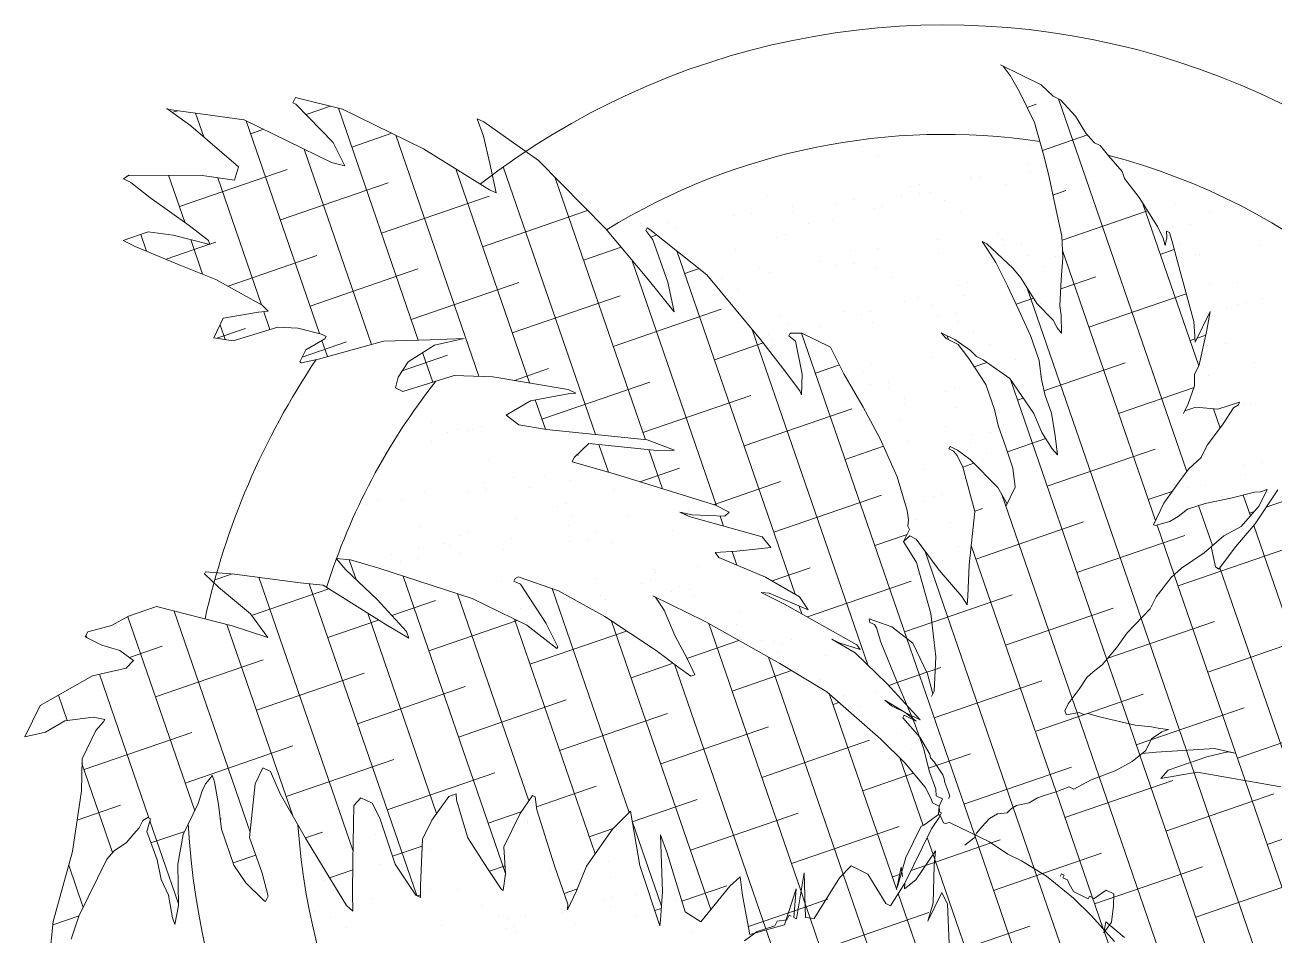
# Model space of a CAD drawing. Header units: inches. Extents: x -422522 to 22891, y -2973 to 414515.
# Drawn here: x 7687.44 to 7713.18, y 10283.35 to 10302.11 of the extents above; entities that cross this region are included whole.
import ezdxf

# ---------------------------------------------------------------- set-up
doc = ezdxf.new("R2010")
doc.units = ezdxf.units.IN
doc.header["$MEASUREMENT"] = 0
doc.layers.add('ARREDAMENTO', color=8, linetype='Continuous', lineweight=18)

msp = doc.modelspace()

# ---------------------------------------------------------------- linework, layer by layer
at = {"layer": 'ARREDAMENTO'}
for p, q in [((7708.384, 10300.873), (7707.541, 10301.284)), ((7707.541, 10301.284), (7707.599, 10301.256)), ((7707.599, 10301.256), (7707.745, 10301.069)), ((7707.615, 10301.236), (7707.63, 10301.241)), ((7707.745, 10301.069), (7707.934, 10300.729)), ((7708.626, 10300.64), (7708.384, 10300.873)), ((7693.014, 10300.613), (7692.962, 10300.506)), ((7693.987, 10300.371), (7693.014, 10300.613)), ((7707.934, 10300.729), (7708.243, 10300.099)), ((7708.779, 10300.565), (7708.626, 10300.64)), ((7711.383, 10292.907), (7708.739, 10300.584)), ((7709.09, 10300.231), (7708.779, 10300.565)), ((7690.366, 10300.383), (7690.857, 10300.028)), ((7690.404, 10300.365), (7690.366, 10300.383)), ((7691.96, 10300.152), (7690.404, 10300.365)), ((7690.477, 10300.303), (7690.584, 10300.34)), ((7691.124, 10299.8), (7690.955, 10300.289)), ((7692.962, 10300.506), (7693.02, 10300.478)), ((7693.02, 10300.478), (7693.795, 10299.687)), ((7693.234, 10300.259), (7693.738, 10300.433)), ((7695.546, 10295.612), (7693.901, 10300.392)), ((7695.653, 10299.558), (7693.987, 10300.371)), ((7708.092, 10300.407), (7708.281, 10300.472)), ((7690.857, 10300.028), (7691.843, 10299.183)), ((7693.76, 10299.274), (7691.96, 10300.152)), ((7693.513, 10295.747), (7692.003, 10300.131)), ((7696.894, 10300.11), (7696.76, 10300.176)), ((7696.76, 10300.176), (7696.892, 10299.814)), ((7698.022, 10299.312), (7696.894, 10300.11)), ((7708.243, 10300.099), (7708.443, 10299.389)), ((7709.299, 10299.881), (7709.09, 10300.231)), ((7692.094, 10299.867), (7692.358, 10299.957)), ((7694.177, 10299.59), (7695.003, 10299.875)), ((7696.797, 10294.867), (7695.086, 10299.834)), ((7696.892, 10299.814), (7697.022, 10299.254)), ((7705.184, 10299.794), (7705.184, 10299.794)), ((7708.406, 10299.521), (7709.335, 10299.841)), ((7709.407, 10299.763), (7709.299, 10299.881)), ((7709.483, 10299.676), (7709.407, 10299.763)), ((7694.583, 10295.523), (7693.197, 10299.548)), ((7693.795, 10299.687), (7694.035, 10299.206)), ((7697.017, 10298.71), (7695.653, 10299.558)), ((7704.695, 10299.606), (7704.695, 10299.606)), ((7708.162, 10299.625), (7708.162, 10299.625)), ((7709.598, 10299.62), (7709.483, 10299.676)), ((7709.776, 10299.401), (7709.598, 10299.62)), ((7694.035, 10299.206), (7693.76, 10299.274)), ((7697.022, 10299.254), (7697.151, 10298.645)), ((7699.401, 10297.912), (7698.022, 10299.312)), ((7705.024, 10299.388), (7705.024, 10299.388)), ((7708.096, 10299.257), (7708.096, 10299.257)), ((7708.443, 10299.389), (7708.548, 10298.974)), ((7710.049, 10299.086), (7709.776, 10299.401)), ((7689.579, 10299.014), (7689.47, 10298.935)), ((7689.544, 10298.988), (7689.617, 10299.014)), ((7691.092, 10299.004), (7689.579, 10299.014)), ((7690.736, 10298.041), (7690.402, 10299.009)), ((7690.623, 10298.366), (7692.844, 10299.131)), ((7691.757, 10298.911), (7691.092, 10299.004)), ((7691.843, 10299.183), (7691.757, 10298.911)), ((7697.837, 10294.731), (7696.317, 10299.145)), ((7699.197, 10293.667), (7697.298, 10299.182)), ((7708.164, 10299.097), (7708.164, 10299.097)), ((7710.099, 10298.945), (7710.049, 10299.086)), ((7689.47, 10298.935), (7689.623, 10298.86)), ((7689.623, 10298.86), (7690.018, 10298.552)), ((7692.314, 10296.341), (7691.413, 10298.959)), ((7692.706, 10298.09), (7694.927, 10298.855)), ((7700.228, 10293.559), (7698.368, 10298.96)), ((7705.694, 10298.772), (7705.694, 10298.772)), ((7705.883, 10298.82), (7705.883, 10298.82)), ((7706.916, 10298.96), (7706.916, 10298.96)), ((7706.943, 10298.916), (7706.943, 10298.916)), ((7707.124, 10298.969), (7707.124, 10298.969)), ((7707.637, 10298.825), (7707.637, 10298.825)), ((7708.548, 10298.974), (7708.69, 10298.293)), ((7710.403, 10298.549), (7710.099, 10298.945)), ((7690.018, 10298.552), (7690.827, 10297.975)), ((7694.788, 10297.813), (7697.009, 10298.578)), ((7697.151, 10298.645), (7697.017, 10298.71)), ((7702.746, 10298.583), (7702.746, 10298.583)), ((7704.507, 10298.513), (7704.507, 10298.513)), ((7705.509, 10298.582), (7705.509, 10298.582)), ((7705.882, 10298.625), (7705.882, 10298.625)), ((7706.093, 10298.664), (7706.093, 10298.664)), ((7706.397, 10298.48), (7706.397, 10298.48)), ((7708.625, 10298.603), (7708.893, 10298.695)), ((7710.777, 10297.953), (7710.403, 10298.549)), ((7696.871, 10297.537), (7699.036, 10298.282)), ((7702.41, 10298.229), (7702.41, 10298.229)), ((7703.259, 10298.376), (7703.259, 10298.376)), ((7703.259, 10298.243), (7703.259, 10298.243)), ((7704.165, 10298.429), (7704.165, 10298.429)), ((7704.94, 10298.322), (7704.94, 10298.322)), ((7705.12, 10298.375), (7705.12, 10298.375)), ((7706.726, 10298.262), (7706.726, 10298.262)), ((7708.69, 10298.293), (7708.808, 10297.756)), ((7708.812, 10297.674), (7710.572, 10298.28)), ((7711.628, 10295.081), (7710.471, 10298.441)), ((7711.143, 10298.4), (7711.143, 10298.4)), ((7711.841, 10298.267), (7711.841, 10298.267)), ((7690.827, 10297.975), (7691.222, 10297.667)), ((7700.122, 10298.006), (7700.122, 10298.006)), ((7700.692, 10298.033), (7700.692, 10298.033)), ((7702.036, 10298.187), (7702.036, 10298.187)), ((7702.037, 10298.188), (7702.037, 10298.188)), ((7703.589, 10298.025), (7703.589, 10298.025)), ((7704.089, 10298.07), (7704.089, 10298.07)), ((7708.674, 10298.075), (7708.674, 10298.075)), ((7710.896, 10297.713), (7710.777, 10297.953)), ((7710.869, 10297.979), (7710.869, 10297.979)), ((7711.457, 10297.991), (7711.457, 10297.991)), ((7689.98, 10297.843), (7689.466, 10297.664)), ((7689.947, 10297.446), (7689.828, 10297.79)), ((7690.492, 10297.775), (7689.98, 10297.843)), ((7691.253, 10297.586), (7690.492, 10297.775)), ((7700.258, 10296.898), (7699.401, 10297.912)), ((7699.602, 10297.792), (7699.602, 10297.792)), ((7700.26, 10297.923), (7700.234, 10297.869)), ((7700.234, 10297.869), (7700.38, 10297.682)), ((7700.317, 10297.895), (7700.26, 10297.923)), ((7701.495, 10296.956), (7700.317, 10297.895)), ((7700.337, 10297.737), (7700.462, 10297.78)), ((7700.849, 10297.93), (7700.849, 10297.93)), ((7702.936, 10297.729), (7702.936, 10297.729)), ((7703.117, 10297.782), (7703.117, 10297.782)), ((7707.486, 10297.816), (7707.486, 10297.816)), ((7708.808, 10297.756), (7708.83, 10297.315)), ((7710.94, 10297.559), (7710.896, 10297.713)), ((7710.973, 10297.725), (7710.94, 10297.559)), ((7711.025, 10297.832), (7710.968, 10297.86)), ((7710.968, 10297.86), (7710.973, 10297.725)), ((7711.088, 10297.62), (7711.025, 10297.832)), ((7711.083, 10297.948), (7711.083, 10297.948)), ((7689.466, 10297.664), (7689.715, 10297.542)), ((7689.715, 10297.542), (7690.622, 10297.166)), ((7690.35, 10297.279), (7691.247, 10297.587)), ((7691.103, 10296.974), (7690.858, 10297.684)), ((7691.222, 10297.667), (7691.253, 10297.586)), ((7691.252, 10297.589), (7691.373, 10297.631)), ((7698.954, 10297.26), (7699.727, 10297.526)), ((7700.38, 10297.682), (7700.687, 10296.805)), ((7703.312, 10290.373), (7700.875, 10297.45)), ((7702.086, 10297.477), (7702.086, 10297.477)), ((7704.447, 10297.457), (7704.447, 10297.457)), ((7705.016, 10297.491), (7705.016, 10297.491)), ((7706.239, 10297.679), (7706.239, 10297.679)), ((7707.262, 10297.6), (7707.166, 10297.647)), ((7707.166, 10297.647), (7707.274, 10297.479)), ((7707.796, 10297.092), (7707.262, 10297.6)), ((7707.274, 10297.479), (7707.451, 10297.21)), ((7707.585, 10297.694), (7707.585, 10297.694)), ((7707.611, 10297.552), (7707.611, 10297.552)), ((7707.984, 10297.595), (7707.984, 10297.595)), ((7710.738, 10291.895), (7708.823, 10297.457)), ((7710.837, 10297.377), (7711.125, 10297.477)), ((7711.237, 10297.051), (7711.088, 10297.62)), ((7711.236, 10297.591), (7711.236, 10297.591)), ((7712.876, 10297.565), (7712.876, 10297.565)), ((7691.627, 10296.725), (7693.456, 10297.354)), ((7701.69, 10292.197), (7699.944, 10297.27)), ((7701.31, 10297.22), (7701.31, 10297.22)), ((7703.829, 10297.232), (7703.829, 10297.232)), ((7704.512, 10297.199), (7704.512, 10297.199)), ((7706.267, 10297.399), (7706.267, 10297.399)), ((7707.451, 10297.21), (7707.691, 10296.73)), ((7708.099, 10297.354), (7708.099, 10297.354)), ((7708.685, 10297.332), (7708.685, 10297.332)), ((7708.83, 10297.315), (7708.794, 10296.853)), ((7711.565, 10297.373), (7711.565, 10297.373)), ((7711.653, 10297.378), (7711.653, 10297.378)), ((7690.622, 10297.166), (7691.376, 10296.864)), ((7693.318, 10296.313), (7695.539, 10297.078)), ((7701.036, 10296.984), (7701.333, 10297.086)), ((7702.6, 10295.624), (7701.495, 10296.956)), ((7702.582, 10297.095), (7702.582, 10297.095)), ((7702.794, 10297.004), (7702.794, 10297.004)), ((7704.138, 10297.157), (7704.138, 10297.157)), ((7704.961, 10297.117), (7704.961, 10297.117)), ((7707.961, 10296.895), (7707.796, 10297.092)), ((7707.835, 10297.08), (7707.835, 10297.08)), ((7708.428, 10297.136), (7708.428, 10297.136)), ((7711.53, 10295.998), (7711.237, 10297.051)), ((7691.376, 10296.864), (7692.326, 10296.335)), ((7695.4, 10296.037), (7697.621, 10296.801)), ((7700.816, 10296.196), (7700.258, 10296.898)), ((7700.666, 10296.761), (7700.666, 10296.761)), ((7700.687, 10296.805), (7700.816, 10296.196)), ((7701.823, 10296.88), (7701.823, 10296.88)), ((7705.29, 10296.899), (7705.29, 10296.899)), ((7706.681, 10296.739), (7706.681, 10296.739)), ((7706.862, 10296.792), (7706.862, 10296.792)), ((7707.691, 10296.73), (7707.842, 10296.408)), ((7708.296, 10296.368), (7707.961, 10296.895)), ((7710.44, 10289.874), (7708.094, 10296.686)), ((7708.794, 10296.853), (7708.77, 10296.319)), ((7708.786, 10296.671), (7709.505, 10296.919)), ((7711.841, 10296.765), (7711.841, 10296.765)), ((7712.424, 10296.804), (7712.424, 10296.804)), ((7697.483, 10295.76), (7699.704, 10296.525)), ((7702.153, 10296.662), (7702.153, 10296.662)), ((7705.831, 10296.487), (7705.831, 10296.487)), ((7706.809, 10296.535), (7706.809, 10296.535)), ((7707.842, 10296.408), (7708.163, 10295.705)), ((7707.866, 10296.354), (7708.226, 10296.478)), ((7709.366, 10295.877), (7711.371, 10296.568)), ((7712.938, 10296.464), (7712.938, 10296.464)), ((7692.255, 10296.188), (7691.529, 10296.062)), ((7692.453, 10296.206), (7692.255, 10296.188)), ((7692.326, 10296.335), (7692.453, 10296.206)), ((7692.49, 10295.831), (7692.364, 10296.198)), ((7699.565, 10295.483), (7701.786, 10296.248)), ((7704.339, 10296.21), (7704.339, 10296.21)), ((7704.858, 10296.199), (7704.858, 10296.199)), ((7705.561, 10296.398), (7705.561, 10296.398)), ((7706.149, 10296.33), (7706.149, 10296.33)), ((7706.614, 10296.169), (7706.614, 10296.169)), ((7708.627, 10296.025), (7708.296, 10296.368)), ((7708.368, 10296.369), (7708.368, 10296.369)), ((7708.77, 10296.319), (7708.794, 10296.125)), ((7711.865, 10296.199), (7711.558, 10295.571)), ((7711.797, 10295.818), (7711.865, 10296.199)), ((7712.198, 10296.284), (7712.198, 10296.284)), ((7712.43, 10296.342), (7712.43, 10296.342)), ((7712.61, 10296.396), (7712.61, 10296.396)), ((7691.529, 10296.062), (7691.334, 10295.661)), ((7691.567, 10295.625), (7691.463, 10295.927)), ((7703.011, 10296.093), (7703.011, 10296.093)), ((7703.152, 10295.952), (7703.152, 10295.952)), ((7703.828, 10295.893), (7703.828, 10295.893)), ((7704.678, 10296.145), (7704.678, 10296.145)), ((7704.896, 10295.974), (7704.896, 10295.974)), ((7706.24, 10296.127), (7706.24, 10296.127)), ((7706.663, 10295.99), (7706.663, 10295.99)), ((7708.715, 10295.866), (7708.627, 10296.025)), ((7708.794, 10296.125), (7708.804, 10295.757)), ((7711.547, 10295.692), (7711.53, 10295.998)), ((7711.58, 10296.09), (7711.58, 10296.09)), ((7691.334, 10295.661), (7691.731, 10295.6)), ((7691.396, 10295.651), (7691.985, 10295.854)), ((7691.731, 10295.6), (7692.649, 10295.879)), ((7692.649, 10295.879), (7693.066, 10295.858)), ((7693.066, 10295.858), (7693.552, 10295.737)), ((7693.622, 10295.637), (7693.229, 10295.415)), ((7693.552, 10295.737), (7693.648, 10295.69)), ((7693.648, 10295.69), (7693.622, 10295.637)), ((7695.794, 10295.619), (7696.493, 10295.642)), ((7696.493, 10295.642), (7695.883, 10295.51)), ((7704.808, 10288.916), (7702.426, 10295.834)), ((7702.768, 10295.731), (7702.768, 10295.731)), ((7703.141, 10295.774), (7703.141, 10295.774)), ((7703.21, 10295.756), (7703.184, 10295.703)), ((7703.184, 10295.703), (7703.317, 10295.588)), ((7703.203, 10295.742), (7703.244, 10295.756)), ((7703.447, 10295.757), (7703.21, 10295.756)), ((7705.614, 10289.461), (7703.446, 10295.757)), ((7704.04, 10295.467), (7703.447, 10295.757)), ((7703.525, 10295.753), (7703.525, 10295.753)), ((7706.605, 10295.622), (7706.318, 10295.762)), ((7706.318, 10295.762), (7706.426, 10295.643)), ((7706.426, 10295.643), (7706.675, 10295.522)), ((7706.474, 10295.62), (7706.447, 10295.699)), ((7706.992, 10295.772), (7706.992, 10295.772)), ((7708.163, 10295.705), (7708.338, 10295.19)), ((7708.804, 10295.757), (7708.715, 10295.866)), ((7711.449, 10295.601), (7711.552, 10295.636)), ((7711.558, 10295.571), (7711.547, 10295.692)), ((7711.598, 10295.652), (7711.774, 10295.713)), ((7711.638, 10295.102), (7711.797, 10295.818)), ((7693.229, 10295.415), (7693.105, 10295.161)), ((7693.155, 10295.264), (7694.068, 10295.578)), ((7693.49, 10295.221), (7694.832, 10295.592)), ((7693.676, 10295.273), (7693.562, 10295.603)), ((7694.832, 10295.592), (7695.794, 10295.619)), ((7695.883, 10295.51), (7695.335, 10295.165)), ((7701.648, 10295.207), (7702.654, 10295.553)), ((7703.05, 10295.04), (7702.6, 10295.624)), ((7702.675, 10295.552), (7702.675, 10295.552)), ((7702.855, 10295.605), (7702.855, 10295.605)), ((7703.317, 10295.588), (7703.459, 10294.907)), ((7704.318, 10294.918), (7704.04, 10295.467)), ((7706.924, 10295.4), (7706.605, 10295.622)), ((7706.675, 10295.522), (7706.89, 10295.235)), ((7707.051, 10295.272), (7706.924, 10295.4)), ((7707.319, 10295.513), (7707.319, 10295.513)), ((7711.815, 10295.493), (7711.815, 10295.493)), ((7712.188, 10295.535), (7712.188, 10295.535)), ((7693.105, 10295.161), (7693.143, 10295.142)), ((7693.143, 10295.142), (7693.49, 10295.221)), ((7695.335, 10295.165), (7695.134, 10294.849)), ((7695.217, 10294.98), (7696.15, 10295.301)), ((7695.845, 10294.746), (7695.635, 10295.354)), ((7706.132, 10295.254), (7706.132, 10295.254)), ((7706.89, 10295.235), (7707.245, 10294.698)), ((7707.003, 10295.064), (7707.262, 10295.153)), ((7707.185, 10295.207), (7707.051, 10295.272)), ((7707.733, 10294.824), (7707.185, 10295.207)), ((7707.851, 10295.204), (7707.851, 10295.204)), ((7708.338, 10295.19), (7708.386, 10294.803)), ((7708.439, 10294.564), (7710.116, 10295.142)), ((7712.768, 10295.141), (7712.768, 10295.141)), ((7695.228, 10294.556), (7696.288, 10294.882)), ((7696.288, 10294.882), (7697.082, 10294.858)), ((7697.531, 10294.783), (7698.233, 10295.025)), ((7703.412, 10294.566), (7703.05, 10295.04)), ((7703.459, 10294.907), (7703.443, 10294.485)), ((7703.73, 10294.93), (7704.226, 10295.101)), ((7704.716, 10294.228), (7704.318, 10294.918)), ((7704.713, 10294.967), (7704.713, 10294.967)), ((7704.884, 10295.117), (7704.884, 10295.117)), ((7706.998, 10294.944), (7706.998, 10294.944)), ((7708.342, 10295.097), (7708.342, 10295.097)), ((7708.364, 10294.864), (7708.364, 10294.864)), ((7711.54, 10294.902), (7711.638, 10295.102)), ((7711.545, 10294.668), (7711.54, 10294.902)), ((7711.831, 10294.883), (7711.831, 10294.883)), ((7695.134, 10294.849), (7695.075, 10294.63)), ((7695.075, 10294.63), (7695.228, 10294.556)), ((7697.082, 10294.858), (7698.637, 10294.596)), ((7698.095, 10293.983), (7700.315, 10294.748)), ((7704.869, 10294.701), (7704.869, 10294.701)), ((7705.227, 10294.627), (7705.227, 10294.627)), ((7705.243, 10294.744), (7705.243, 10294.744)), ((7706.6, 10294.615), (7706.6, 10294.615)), ((7707.245, 10294.698), (7707.42, 10294.182)), ((7708.233, 10294.1), (7707.733, 10294.824)), ((7709.736, 10289.032), (7707.751, 10294.798)), ((7708.386, 10294.803), (7708.461, 10294.469)), ((7709.978, 10294.101), (7711.533, 10294.636)), ((7711.414, 10294.302), (7711.545, 10294.668)), ((7697.86, 10294.363), (7697.358, 10294.062)), ((7698.669, 10294.515), (7697.86, 10294.363)), ((7698.166, 10293.777), (7697.957, 10294.381)), ((7698.438, 10294.493), (7698.438, 10294.493)), ((7698.637, 10294.596), (7698.791, 10294.521)), ((7698.791, 10294.521), (7698.669, 10294.515)), ((7700.177, 10293.707), (7702.398, 10294.471)), ((7703.443, 10294.485), (7703.412, 10294.566)), ((7705.556, 10294.409), (7705.556, 10294.409)), ((7706.42, 10294.562), (7706.42, 10294.562)), ((7707.896, 10294.377), (7708.014, 10294.418)), ((7708.461, 10294.469), (7708.592, 10294.107)), ((7702.26, 10293.43), (7704.481, 10294.195)), ((7705.063, 10293.579), (7704.716, 10294.228)), ((7705.569, 10294.31), (7705.569, 10294.31)), ((7706.641, 10294.232), (7706.641, 10294.232)), ((7707.42, 10294.182), (7707.494, 10293.849)), ((7708.397, 10293.706), (7708.233, 10294.1)), ((7708.592, 10294.107), (7708.672, 10293.638)), ((7711.316, 10294.102), (7711.414, 10294.302)), ((7711.342, 10294.155), (7711.316, 10294.102)), ((7711.567, 10294.227), (7711.342, 10294.155)), ((7712.021, 10294.187), (7711.567, 10294.227)), ((7712.07, 10293.798), (7711.933, 10294.195)), ((7712.471, 10294.332), (7712.021, 10294.187)), ((7712.134, 10293.884), (7712.342, 10294.213)), ((7712.342, 10294.213), (7712.445, 10294.278)), ((7712.445, 10294.278), (7712.471, 10294.332)), ((7712.572, 10294.31), (7712.572, 10294.31)), ((7712.69, 10294.315), (7712.69, 10294.315)), ((7695.814, 10293.916), (7695.814, 10293.916)), ((7697.358, 10294.062), (7697.619, 10293.869)), ((7697.619, 10293.869), (7698.189, 10293.773)), ((7705.454, 10293.973), (7705.454, 10293.973)), ((7706.415, 10293.841), (7706.415, 10293.841)), ((7707.494, 10293.849), (7707.657, 10293.405)), ((7711.934, 10293.618), (7712.134, 10293.884)), ((7712.061, 10293.824), (7712.099, 10293.837)), ((7696.143, 10293.698), (7696.143, 10293.698)), ((7696.347, 10293.762), (7696.347, 10293.762)), ((7696.58, 10293.757), (7696.58, 10293.757)), ((7696.664, 10293.771), (7696.664, 10293.771)), ((7696.844, 10293.825), (7696.844, 10293.825)), ((7698.189, 10293.773), (7700.263, 10293.555)), ((7705.416, 10292.795), (7705.063, 10293.579)), ((7706.971, 10293.671), (7706.971, 10293.671)), ((7707.345, 10293.714), (7707.345, 10293.714)), ((7707.688, 10293.312), (7708.475, 10293.583)), ((7708.612, 10293.37), (7708.397, 10293.706)), ((7708.672, 10293.638), (7708.72, 10293.251)), ((7711.804, 10293.45), (7711.934, 10293.618)), ((7695.16, 10293.503), (7695.16, 10293.503)), ((7695.814, 10293.52), (7695.814, 10293.52)), ((7699.064, 10293.478), (7698.761, 10293.196)), ((7700.467, 10293.34), (7699.064, 10293.478)), ((7699.465, 10292.89), (7699.269, 10293.458)), ((7700.263, 10293.555), (7700.825, 10293.347)), ((7700.576, 10292.548), (7700.298, 10293.357)), ((7700.825, 10293.347), (7700.467, 10293.34)), ((7704.342, 10293.154), (7705.132, 10293.426)), ((7705.627, 10293.518), (7705.627, 10293.518)), ((7706.504, 10293.422), (7706.478, 10293.368)), ((7706.478, 10293.368), (7706.574, 10293.322)), ((7706.657, 10293.347), (7706.504, 10293.422)), ((7706.574, 10293.322), (7706.65, 10293.235)), ((7706.918, 10293.154), (7706.657, 10293.347)), ((7706.928, 10293.501), (7706.928, 10293.501)), ((7707.657, 10293.405), (7707.801, 10292.971)), ((7708.507, 10292.6), (7710.728, 10293.365)), ((7708.72, 10293.251), (7708.612, 10293.37)), ((7711.68, 10293.196), (7711.804, 10293.45)), ((7697.002, 10293.13), (7697.002, 10293.13)), ((7698.761, 10293.196), (7698.715, 10293.103)), ((7698.715, 10293.103), (7699.61, 10292.848)), ((7698.8, 10293.232), (7698.845, 10293.248)), ((7706.65, 10293.235), (7706.77, 10292.995)), ((7706.769, 10292.996), (7706.997, 10293.074)), ((7707.49, 10292.577), (7706.918, 10293.154)), ((7707.186, 10293.139), (7707.186, 10293.139)), ((7707.258, 10293.283), (7707.258, 10293.283)), ((7711.422, 10292.958), (7711.68, 10293.196)), ((7712.919, 10293.08), (7712.919, 10293.08)), ((7698.14, 10292.806), (7698.14, 10292.806)), ((7699.61, 10292.848), (7701.669, 10292.208)), ((7700.114, 10292.691), (7700.927, 10292.971)), ((7705.964, 10292.951), (7705.964, 10292.951)), ((7706.77, 10292.995), (7707.012, 10292.082)), ((7707.801, 10292.971), (7707.849, 10292.584)), ((7711.292, 10292.79), (7711.422, 10292.958)), ((7712.546, 10293.037), (7712.546, 10293.037)), ((7712.601, 10292.838), (7712.601, 10292.838)), ((7696.892, 10292.669), (7696.892, 10292.669)), ((7697.516, 10292.79), (7697.516, 10292.79)), ((7697.845, 10292.572), (7697.845, 10292.572)), ((7698.682, 10292.727), (7698.682, 10292.727)), ((7701.631, 10292.22), (7703.01, 10292.695)), ((7705.622, 10292.099), (7705.416, 10292.795)), ((7707.68, 10292.236), (7707.49, 10292.577)), ((7707.849, 10292.584), (7707.66, 10292.196)), ((7710.91, 10292.249), (7711.292, 10292.79)), ((7711.414, 10292.579), (7711.414, 10292.579)), ((7711.768, 10292.611), (7711.768, 10292.611)), ((7694.707, 10292.335), (7694.707, 10292.335)), ((7695.209, 10292.331), (7695.209, 10292.331)), ((7695.67, 10292.481), (7695.67, 10292.481)), ((7696.554, 10292.484), (7696.554, 10292.484)), ((7696.927, 10292.527), (7696.927, 10292.527)), ((7699.559, 10292.53), (7699.559, 10292.53)), ((7702.871, 10291.654), (7705.092, 10292.418)), ((7706.158, 10292.385), (7706.158, 10292.385)), ((7706.338, 10292.438), (7706.338, 10292.438)), ((7709.02, 10288.225), (7707.573, 10292.43)), ((7707.729, 10292.488), (7707.729, 10292.488)), ((7710.59, 10292.324), (7711.083, 10292.494)), ((7712.289, 10292.354), (7711.762, 10292.246)), ((7712.097, 10292.394), (7712.097, 10292.394)), ((7712.777, 10292.479), (7712.289, 10292.354)), ((7712.693, 10291.988), (7712.544, 10292.419)), ((7712.899, 10292.486), (7712.777, 10292.479)), ((7713.256, 10292.526), (7712.792, 10291.823)), ((7712.877, 10292.199), (7713.04, 10292.533)), ((7713.04, 10292.533), (7712.899, 10292.486)), ((7713.019, 10292.166), (7713.974, 10292.496)), ((7713.059, 10292.33), (7713.059, 10292.33)), ((7694.483, 10292.222), (7694.483, 10292.222)), ((7698.406, 10292.188), (7698.406, 10292.188)), ((7698.586, 10292.241), (7698.586, 10292.241)), ((7701.193, 10292.01), (7700.937, 10292.069)), ((7700.937, 10292.069), (7701.128, 10291.975)), ((7701.042, 10292.017), (7701.09, 10292.034)), ((7701.12, 10292.109), (7701.12, 10292.109)), ((7701.669, 10292.208), (7701.956, 10292.068)), ((7701.956, 10292.068), (7701.865, 10291.98)), ((7705.601, 10292.246), (7705.601, 10292.246)), ((7705.646, 10291.905), (7705.622, 10292.099)), ((7705.974, 10292.288), (7705.974, 10292.288)), ((7707.012, 10292.082), (7706.901, 10290.979)), ((7707.012, 10292.085), (7707.175, 10292.142)), ((7707.66, 10292.196), (7707.68, 10292.236)), ((7710.695, 10291.808), (7710.91, 10292.249)), ((7711.396, 10292.127), (7711.203, 10291.974)), ((7711.762, 10292.246), (7711.396, 10292.127)), ((7711.91, 10291.376), (7711.626, 10292.202)), ((7712.502, 10291.77), (7712.877, 10292.199)), ((7712.672, 10292.047), (7712.775, 10292.083)), ((7697.555, 10291.936), (7697.555, 10291.936)), ((7698.65, 10291.784), (7698.65, 10291.784)), ((7698.703, 10292.003), (7698.703, 10292.003)), ((7699.872, 10291.971), (7699.872, 10291.971)), ((7701.128, 10291.975), (7702.631, 10291.557)), ((7701.865, 10291.98), (7701.193, 10292.01)), ((7701.835, 10291.779), (7701.764, 10291.984)), ((7705.632, 10291.78), (7705.646, 10291.905)), ((7705.67, 10291.712), (7705.632, 10291.78)), ((7705.822, 10291.92), (7705.822, 10291.92)), ((7706.509, 10291.858), (7706.509, 10291.858)), ((7707.037, 10291.1), (7709.257, 10291.865)), ((7710.733, 10291.789), (7710.695, 10291.808)), ((7711.035, 10291.873), (7710.733, 10291.789)), ((7711.124, 10290.773), (7710.77, 10291.8)), ((7711.203, 10291.974), (7711.035, 10291.873)), ((7712.792, 10291.823), (7712.388, 10291.349)), ((7714.788, 10285.903), (7712.762, 10291.788)), ((7695.566, 10291.766), (7695.566, 10291.766)), ((7696.402, 10291.595), (7696.402, 10291.595)), ((7696.583, 10291.648), (7696.583, 10291.648)), ((7697.462, 10291.525), (7697.462, 10291.525)), ((7699.217, 10291.663), (7699.217, 10291.663)), ((7700.784, 10291.697), (7700.784, 10291.697)), ((7702.631, 10291.557), (7702.809, 10291.338)), ((7704.954, 10291.377), (7705.618, 10291.606)), ((7705.546, 10291.458), (7705.67, 10291.712)), ((7705.675, 10291.577), (7705.546, 10291.458)), ((7705.809, 10291.512), (7705.675, 10291.577)), ((7709.119, 10290.824), (7711.34, 10291.588)), ((7711.741, 10291.231), (7712.148, 10291.579)), ((7712.148, 10291.579), (7712.502, 10291.77)), ((7695.552, 10291.343), (7695.552, 10291.343)), ((7696.08, 10291.426), (7696.08, 10291.426)), ((7696.215, 10291.388), (7696.215, 10291.388)), ((7697.311, 10291.301), (7697.311, 10291.301)), ((7698.656, 10291.455), (7698.656, 10291.455)), ((7699.029, 10291.497), (7699.029, 10291.497)), ((7699.546, 10291.445), (7699.546, 10291.445)), ((7702.11, 10291.265), (7701.667, 10291.233)), ((7702.809, 10291.338), (7702.11, 10291.265)), ((7705.546, 10291.458), (7705.584, 10291.39)), ((7705.584, 10291.39), (7705.812, 10291.031)), ((7706.278, 10290.869), (7705.809, 10291.512)), ((7707.806, 10285.98), (7705.983, 10291.273)), ((7706.68, 10291.351), (7706.68, 10291.351)), ((7708.689, 10286.303), (7706.941, 10291.378)), ((7711.202, 10290.547), (7713.422, 10291.312)), ((7711.971, 10290.938), (7711.886, 10291.355)), ((7712.388, 10291.349), (7712.042, 10290.888)), ((7694.149, 10291.08), (7693.854, 10291.108)), ((7693.854, 10291.108), (7694.051, 10290.879)), ((7694.265, 10290.677), (7694.125, 10291.082)), ((7694.731, 10290.912), (7694.149, 10291.08)), ((7694.579, 10291.054), (7694.579, 10291.054)), ((7694.992, 10291.2), (7694.992, 10291.2)), ((7695.183, 10291.059), (7695.183, 10291.059)), ((7695.556, 10291.101), (7695.556, 10291.101)), ((7696.409, 10291.208), (7696.409, 10291.208)), ((7701.629, 10291.086), (7701.629, 10291.086)), ((7701.667, 10291.233), (7701.737, 10291.133)), ((7701.737, 10291.133), (7702.701, 10290.729)), ((7702.111, 10290.976), (7702.014, 10291.258)), ((7705.812, 10291.031), (7706.105, 10289.978)), ((7706.358, 10291.063), (7706.358, 10291.063)), ((7711.277, 10290.912), (7711.741, 10291.231)), ((7691.16, 10290.834), (7691.141, 10290.794)), ((7691.141, 10290.794), (7691.433, 10290.519)), ((7691.756, 10290.791), (7691.16, 10290.834)), ((7691.352, 10290.668), (7691.718, 10290.794)), ((7693.113, 10290.609), (7691.756, 10290.791)), ((7694.051, 10290.879), (7694.7, 10290.265)), ((7696.655, 10290.287), (7694.731, 10290.912)), ((7697.345, 10284.616), (7695.234, 10290.748)), ((7700.405, 10290.877), (7700.405, 10290.877)), ((7700.442, 10290.828), (7700.442, 10290.828)), ((7701.3, 10290.946), (7701.3, 10290.946)), ((7702.839, 10290.649), (7703.621, 10290.918)), ((7706.748, 10290.326), (7706.278, 10290.869)), ((7706.901, 10290.979), (7706.87, 10290.333)), ((7711.064, 10290.718), (7711.277, 10290.912)), ((7712.583, 10286.535), (7711.124, 10290.773)), ((7712.042, 10290.888), (7711.971, 10290.938)), ((7713.656, 10286.305), (7712.067, 10290.92)), ((7691.433, 10290.519), (7692.089, 10289.967)), ((7694.204, 10285.081), (7692.261, 10290.723)), ((7693.587, 10290.56), (7693.113, 10290.609)), ((7695.514, 10284.162), (7693.301, 10290.589)), ((7694.875, 10289.75), (7693.587, 10290.56)), ((7697.267, 10290.64), (7697.267, 10290.64)), ((7697.542, 10290.698), (7697.516, 10290.645)), ((7697.516, 10290.645), (7697.65, 10290.579)), ((7697.607, 10290.733), (7697.542, 10290.698)), ((7698.437, 10290.443), (7697.607, 10290.733)), ((7697.65, 10290.579), (7698.182, 10289.774)), ((7699.893, 10285.874), (7698.304, 10290.49)), ((7699.195, 10290.69), (7699.195, 10290.69)), ((7700.147, 10290.605), (7700.147, 10290.605)), ((7700.328, 10290.658), (7700.328, 10290.658)), ((7700.919, 10290.537), (7700.919, 10290.537)), ((7702.701, 10290.729), (7703.403, 10290.32)), ((7703.567, 10289.906), (7705.704, 10290.642)), ((7710.753, 10290.324), (7711.064, 10290.718)), ((7692.112, 10289.936), (7693.706, 10290.485)), ((7694.7, 10290.265), (7695.303, 10289.607)), ((7695.001, 10289.937), (7695.903, 10290.248)), ((7697.823, 10286.115), (7696.352, 10290.386)), ((7697.784, 10289.736), (7696.655, 10290.287)), ((7696.785, 10290.244), (7696.785, 10290.244)), ((7697.781, 10290.3), (7697.781, 10290.3)), ((7699.388, 10289.914), (7698.437, 10290.443)), ((7699.297, 10290.353), (7699.297, 10290.353)), ((7699.413, 10290.272), (7699.413, 10290.272)), ((7701.47, 10289.808), (7700.378, 10290.34)), ((7700.378, 10290.34), (7700.436, 10290.312)), ((7700.436, 10290.312), (7700.613, 10290.044)), ((7700.757, 10290.425), (7700.757, 10290.425)), ((7701.131, 10290.467), (7701.131, 10290.467)), ((7701.248, 10290.319), (7701.248, 10290.319)), ((7702.775, 10290.395), (7702.615, 10290.407)), ((7702.615, 10290.407), (7703.094, 10290.173)), ((7703.58, 10290.052), (7702.775, 10290.395)), ((7703.403, 10290.32), (7703.58, 10290.052)), ((7706.127, 10289.793), (7707.787, 10290.365)), ((7706.856, 10290.158), (7706.748, 10290.326)), ((7706.87, 10290.333), (7706.856, 10290.158)), ((7710.63, 10290.07), (7710.753, 10290.324)), ((7690.149, 10290.12), (7689.577, 10289.919)), ((7691.709, 10289.723), (7690.149, 10290.12)), ((7692.082, 10285.472), (7690.514, 10290.027)), ((7695.925, 10285.855), (7694.504, 10289.983)), ((7697.285, 10290.029), (7697.285, 10290.029)), ((7697.658, 10290.072), (7697.658, 10290.072)), ((7700.613, 10290.044), (7700.833, 10289.523)), ((7702.174, 10289.993), (7702.174, 10289.993)), ((7703.094, 10290.173), (7704.581, 10289.332)), ((7703.451, 10289.972), (7703.396, 10290.13)), ((7703.422, 10290.131), (7703.422, 10290.131)), ((7706.105, 10289.978), (7706.213, 10289.082)), ((7707.648, 10289.324), (7709.869, 10290.088)), ((7710.151, 10289.576), (7710.63, 10290.07)), ((7689.223, 10289.728), (7688.735, 10289.602)), ((7689.577, 10289.919), (7689.223, 10289.728)), ((7690.939, 10285.907), (7689.56, 10289.911)), ((7692.961, 10285.806), (7691.603, 10289.75)), ((7692.444, 10289.48), (7691.709, 10289.723)), ((7692.089, 10289.967), (7692.444, 10289.48)), ((7693.682, 10289.483), (7694.727, 10289.843)), ((7695.353, 10289.467), (7694.875, 10289.75)), ((7695.765, 10289.206), (7697.585, 10289.833)), ((7699.192, 10285.024), (7697.526, 10289.862)), ((7698.402, 10289.253), (7697.784, 10289.736)), ((7698.182, 10289.774), (7698.422, 10289.293)), ((7700.446, 10289.216), (7699.388, 10289.914)), ((7701.575, 10283.876), (7699.528, 10289.821)), ((7702.995, 10288.948), (7701.47, 10289.808)), ((7703.435, 10284.246), (7701.532, 10289.773)), ((7702.107, 10289.751), (7702.107, 10289.751)), ((7705.308, 10289.705), (7704.841, 10289.867)), ((7704.841, 10289.867), (7704.853, 10289.795)), ((7704.853, 10289.795), (7704.949, 10289.748)), ((7704.949, 10289.748), (7704.987, 10289.68)), ((7705.566, 10289.6), (7706.127, 10289.793)), ((7709.755, 10289.055), (7711.952, 10289.812)), ((7711.376, 10287.155), (7710.44, 10289.874)), ((7688.735, 10289.602), (7688.682, 10289.495)), ((7688.682, 10289.495), (7689.027, 10289.327)), ((7688.715, 10289.48), (7688.698, 10289.528)), ((7695.303, 10289.607), (7695.353, 10289.467)), ((7697.847, 10288.93), (7699.839, 10289.616)), ((7700.833, 10289.523), (7701.092, 10289.033)), ((7703.892, 10289.615), (7703.892, 10289.615)), ((7704.987, 10289.68), (7705.081, 10289.386)), ((7705.734, 10289.365), (7705.308, 10289.705)), ((7707.005, 10285.421), (7705.614, 10289.461)), ((7709.931, 10289.27), (7710.151, 10289.576)), ((7711.813, 10288.771), (7714.034, 10289.535)), ((7689.027, 10289.327), (7689.398, 10289.213)), ((7689.398, 10289.213), (7689.678, 10289.01)), ((7689.596, 10289.07), (7690.267, 10289.301)), ((7698.422, 10289.293), (7698.402, 10289.253)), ((7700.898, 10288.879), (7700.446, 10289.216)), ((7701.083, 10289.05), (7702.151, 10289.418)), ((7702.621, 10289.411), (7702.621, 10289.411)), ((7702.859, 10289.395), (7702.859, 10289.395)), ((7703.042, 10289.363), (7703.042, 10289.363)), ((7703.233, 10289.437), (7703.233, 10289.437)), ((7704.222, 10289.375), (7704.069, 10289.45)), ((7704.069, 10289.45), (7704.547, 10289.167)), ((7704.65, 10289.232), (7704.222, 10289.375)), ((7704.581, 10289.332), (7704.65, 10289.232)), ((7705.081, 10289.386), (7705.414, 10288.562)), ((7706.043, 10288.735), (7705.734, 10289.365)), ((7709.64, 10288.916), (7709.931, 10289.27)), ((7689.678, 10289.01), (7689.53, 10288.851)), ((7690.129, 10288.26), (7692.35, 10289.024)), ((7699.93, 10288.653), (7700.799, 10288.953)), ((7701.092, 10289.033), (7701.212, 10288.792)), ((7704.304, 10284.606), (7702.765, 10289.078)), ((7702.95, 10289.193), (7702.95, 10289.193)), ((7703.964, 10288.36), (7702.995, 10288.948)), ((7703.932, 10289.108), (7703.932, 10289.108)), ((7704.547, 10289.167), (7705.208, 10288.53)), ((7706.213, 10289.082), (7706.175, 10288.373)), ((7709.731, 10289.047), (7709.755, 10289.055)), ((7710.193, 10287.704), (7709.736, 10289.032)), ((7688.836, 10288.693), (7687.755, 10288.079)), ((7689.53, 10288.851), (7688.836, 10288.693)), ((7689.995, 10285.763), (7688.975, 10288.724)), ((7692.211, 10287.983), (7694.432, 10288.748)), ((7702.705, 10283.479), (7700.828, 10288.932)), ((7701.16, 10288.686), (7700.898, 10288.879)), ((7701.243, 10288.711), (7701.16, 10288.686)), ((7701.212, 10288.792), (7701.243, 10288.711)), ((7702.012, 10288.377), (7703.24, 10288.799)), ((7705.417, 10288.555), (7706.028, 10288.766)), ((7706.028, 10288.766), (7706.199, 10288.825)), ((7706.149, 10288.319), (7706.043, 10288.735)), ((7706.199, 10288.825), (7706.316, 10288.865)), ((7709.324, 10288.656), (7709.453, 10288.775)), ((7709.453, 10288.775), (7709.64, 10288.916)), ((7694.294, 10287.706), (7696.515, 10288.471)), ((7703.808, 10288.625), (7703.808, 10288.625)), ((7705.208, 10288.53), (7705.888, 10287.785)), ((7705.241, 10288.495), (7705.417, 10288.555)), ((7705.414, 10288.562), (7705.779, 10287.706)), ((7706.177, 10287.824), (7708.398, 10288.588)), ((7709.162, 10288.421), (7709.324, 10288.656)), ((7688.31, 10287.77), (7688.13, 10288.292)), ((7696.376, 10287.43), (7698.597, 10288.195)), ((7705.078, 10287.387), (7703.964, 10288.36)), ((7705.41, 10284.281), (7704.023, 10288.308)), ((7704.322, 10288.284), (7704.322, 10288.284)), ((7704.961, 10288.365), (7704.961, 10288.365)), ((7705.161, 10288.189), (7705.582, 10287.934)), ((7705.295, 10288.075), (7705.161, 10288.189)), ((7706.175, 10288.373), (7706.123, 10288.266)), ((7706.123, 10288.266), (7706.149, 10288.319)), ((7708.941, 10288.115), (7709.162, 10288.421)), ((7709.121, 10287.932), (7709.02, 10288.225)), ((7709.317, 10287.911), (7710.481, 10288.312)), ((7687.755, 10288.079), (7687.442, 10287.438)), ((7698.459, 10287.153), (7700.68, 10287.918)), ((7704.095, 10288.1), (7704.214, 10288.141)), ((7704.477, 10288.015), (7704.477, 10288.015)), ((7704.651, 10288.067), (7704.651, 10288.067)), ((7705.888, 10287.785), (7705.295, 10288.075)), ((7705.582, 10287.934), (7705.805, 10287.76)), ((7705.634, 10288.031), (7705.634, 10288.031)), ((7708.87, 10287.968), (7708.941, 10288.115)), ((7708.901, 10287.887), (7708.87, 10287.968)), ((7709.164, 10287.94), (7708.901, 10287.887)), ((7709.576, 10286.611), (7709.121, 10287.932)), ((7709.26, 10287.894), (7709.164, 10287.94)), ((7709.343, 10287.919), (7709.26, 10287.894)), ((7709.612, 10287.838), (7709.343, 10287.919)), ((7710.642, 10287.374), (7712.563, 10288.035)), ((7687.865, 10287.529), (7688.265, 10287.764)), ((7688.265, 10287.764), (7688.849, 10287.843)), ((7688.849, 10287.843), (7689.085, 10287.794)), ((7689.059, 10287.741), (7688.904, 10287.568)), ((7689.085, 10287.794), (7689.059, 10287.741)), ((7704.784, 10287.779), (7704.784, 10287.779)), ((7705.556, 10287.881), (7705.53, 10287.828)), ((7705.53, 10287.828), (7705.879, 10287.426)), ((7705.805, 10287.76), (7705.556, 10287.881)), ((7705.779, 10287.706), (7705.96, 10287.204)), ((7708.26, 10287.547), (7709.317, 10287.911)), ((7710.316, 10287.676), (7709.612, 10287.838)), ((7710.416, 10287.057), (7710.193, 10287.704)), ((7710.655, 10287.643), (7710.316, 10287.676)), ((7712.425, 10286.994), (7714.646, 10287.759)), ((7687.442, 10287.438), (7687.865, 10287.529)), ((7688.904, 10287.568), (7688.617, 10286.98)), ((7688.658, 10286.759), (7690.879, 10287.524)), ((7700.542, 10286.877), (7702.762, 10287.641)), ((7705.51, 10287.498), (7705.51, 10287.498)), ((7705.879, 10287.426), (7706.088, 10287.076)), ((7710.653, 10287.396), (7710.866, 10287.54)), ((7710.828, 10287.609), (7710.655, 10287.643)), ((7711.007, 10287.587), (7710.828, 10287.609)), ((7710.866, 10287.54), (7710.923, 10287.562)), ((7710.923, 10287.562), (7711.007, 10287.587)), ((7690.741, 10286.483), (7692.961, 10287.248)), ((7702.624, 10286.6), (7704.845, 10287.365)), ((7705.573, 10286.897), (7705.078, 10287.387)), ((7705.719, 10287.182), (7705.719, 10287.182)), ((7705.96, 10287.204), (7706.078, 10286.717)), ((7710.258, 10286.927), (7710.536, 10287.156)), ((7710.343, 10287.27), (7710.642, 10287.374)), ((7710.536, 10287.156), (7710.653, 10287.396)), ((7710.753, 10287.116), (7711.952, 10287.192)), ((7711.462, 10286.905), (7711.376, 10287.155)), ((7711.952, 10287.192), (7712.381, 10287.099)), ((7688.617, 10286.98), (7688.606, 10286.325)), ((7692.823, 10286.206), (7695.044, 10286.971)), ((7705.947, 10285.606), (7705.467, 10287.002)), ((7705.992, 10286.395), (7705.573, 10286.897)), ((7706.061, 10286.79), (7706.928, 10287.088)), ((7706.088, 10287.076), (7706.1, 10287.004)), ((7706.1, 10287.004), (7706.176, 10286.917)), ((7706.176, 10286.917), (7706.353, 10286.649)), ((7709.904, 10286.736), (7710.258, 10286.927)), ((7712.73, 10280.337), (7710.416, 10287.057)), ((7710.456, 10287.09), (7710.753, 10287.116)), ((7711.797, 10287.02), (7711, 10286.747)), ((7711.535, 10286.694), (7711.462, 10286.905)), ((7712.227, 10287.124), (7711.797, 10287.02)), ((7712.381, 10287.099), (7712.227, 10287.124)), ((7689.247, 10285.048), (7688.616, 10286.883)), ((7691.274, 10286.594), (7691.3, 10286.648)), ((7691.3, 10286.648), (7691.35, 10286.508)), ((7692.183, 10286.465), (7692.346, 10286.799)), ((7692.346, 10286.799), (7692.499, 10286.724)), ((7692.499, 10286.724), (7692.7, 10286.262)), ((7694.906, 10285.93), (7697.127, 10286.694)), ((7704.707, 10286.323), (7705.751, 10286.683)), ((7706.078, 10286.717), (7706.21, 10286.355)), ((7706.353, 10286.649), (7706.385, 10286.567)), ((7706.789, 10286.047), (7709.01, 10286.812)), ((7709.409, 10286.547), (7709.904, 10286.736)), ((7711, 10286.747), (7710.845, 10286.575)), ((7710.845, 10286.575), (7711.596, 10286.705)), ((7713.909, 10279.797), (7711.535, 10286.694)), ((7711.596, 10286.705), (7713.324, 10286.408)), ((7691.092, 10286.319), (7691.164, 10286.466)), ((7691.164, 10286.466), (7691.274, 10286.594)), ((7691.35, 10286.508), (7691.429, 10286.039)), ((7692.071, 10285.362), (7692.183, 10286.465)), ((7697.982, 10285.995), (7699.209, 10286.418)), ((7706.112, 10286.154), (7705.992, 10286.395)), ((7706.385, 10286.567), (7706.397, 10286.495)), ((7706.397, 10286.495), (7706.478, 10286.273)), ((7708.67, 10286.296), (7708.96, 10286.403)), ((7708.872, 10285.77), (7711.093, 10286.535)), ((7708.96, 10286.403), (7709.055, 10286.356)), ((7709.055, 10286.356), (7709.409, 10286.547)), ((7711.206, 10281.876), (7709.576, 10286.611)), ((7715.075, 10279.298), (7712.583, 10286.535)), ((7688.606, 10286.325), (7688.422, 10285.074)), ((7691.013, 10286.06), (7691.092, 10286.319)), ((7692.7, 10286.262), (7693.225, 10285.345)), ((7694.217, 10286.019), (7694.366, 10286.178)), ((7694.366, 10286.178), (7694.595, 10286.066)), ((7695.823, 10285.715), (7696.179, 10286.203)), ((7696.179, 10286.203), (7696.327, 10286.263)), ((7696.327, 10286.263), (7696.333, 10286.128)), ((7696.333, 10286.128), (7696.57, 10285.351)), ((7697.644, 10285.852), (7697.897, 10286.225)), ((7697.897, 10286.225), (7697.955, 10286.197)), ((7697.955, 10286.197), (7697.991, 10285.931)), ((7699.957, 10285.682), (7701.292, 10286.141)), ((7706.144, 10286.073), (7706.112, 10286.154)), ((7706.21, 10286.355), (7706.215, 10286.22)), ((7706.215, 10286.22), (7706.349, 10286.154)), ((7706.349, 10286.154), (7706.278, 10286.007)), ((7706.497, 10286.215), (7706.471, 10286.161)), ((7706.478, 10286.273), (7706.497, 10286.215)), ((7708.137, 10286.076), (7708.304, 10286.177)), ((7708.304, 10286.177), (7708.445, 10286.224)), ((7708.445, 10286.224), (7708.67, 10286.296)), ((7709.661, 10283.478), (7708.689, 10286.303)), ((7710.954, 10285.494), (7713.175, 10286.258)), ((7688.517, 10285.717), (7689.408, 10286.024)), ((7690.7, 10285.419), (7691.013, 10286.06)), ((7691.429, 10286.039), (7691.489, 10285.53)), ((7694.201, 10284.869), (7694.217, 10286.019)), ((7694.595, 10286.066), (7694.753, 10285.757)), ((7696.988, 10285.653), (7697.668, 10285.887)), ((7697.991, 10285.931), (7698.353, 10284.779)), ((7699.551, 10285.534), (7699.92, 10285.9)), ((7699.92, 10285.9), (7700.109, 10284.782)), ((7701.153, 10285.1), (7703.374, 10285.865)), ((7706.278, 10286.007), (7706.144, 10286.073)), ((7706.278, 10286.007), (7706.263, 10285.832)), ((7706.289, 10285.886), (7706.278, 10286.007)), ((7706.282, 10285.774), (7706.328, 10285.867)), ((7706.328, 10285.867), (7706.289, 10285.886)), ((7707.481, 10285.85), (7707.68, 10285.869)), ((7707.68, 10285.869), (7707.77, 10285.957)), ((7707.77, 10285.957), (7707.873, 10286.023)), ((7708.24, 10284.719), (7707.806, 10285.98)), ((7707.873, 10286.023), (7708.137, 10286.076)), ((7689.798, 10285.561), (7689.869, 10285.708)), ((7689.869, 10285.708), (7689.973, 10285.774)), ((7690.03, 10285.746), (7689.951, 10285.486)), ((7689.973, 10285.774), (7690.03, 10285.746)), ((7690.605, 10283.992), (7690.016, 10285.701)), ((7691.465, 10285.739), (7691.491, 10285.747)), ((7694.753, 10285.757), (7695.072, 10284.808)), ((7695.634, 10285.328), (7695.823, 10285.715)), ((7697.312, 10285.171), (7697.644, 10285.852)), ((7697.62, 10285.657), (7697.62, 10285.657)), ((7697.732, 10285.704), (7697.732, 10285.704)), ((7697.799, 10285.661), (7697.799, 10285.661)), ((7697.8, 10285.711), (7697.8, 10285.711)), ((7700.557, 10283.946), (7699.954, 10285.698)), ((7705.909, 10285.592), (7705.967, 10285.613)), ((7705.967, 10285.613), (7706.263, 10285.832)), ((7706.12, 10285.539), (7706.282, 10285.774)), ((7706.263, 10285.832), (7706.302, 10285.814)), ((7706.302, 10285.814), (7706.371, 10285.664)), ((7706.371, 10285.664), (7706.409, 10285.646)), ((7706.409, 10285.646), (7706.493, 10285.671)), ((7706.493, 10285.671), (7707.316, 10285.269)), ((7707.158, 10285.578), (7707.314, 10285.75)), ((7707.314, 10285.75), (7707.481, 10285.85)), ((7713.037, 10285.217), (7714.356, 10285.671)), ((7689.533, 10285.26), (7689.688, 10285.433)), ((7689.688, 10285.433), (7689.798, 10285.561)), ((7689.951, 10285.486), (7690.164, 10284.903)), ((7690.038, 10285.247), (7690.733, 10285.487)), ((7690.593, 10284.81), (7690.7, 10285.419)), ((7691.489, 10285.53), (7691.746, 10284.793)), ((7692.328, 10284.625), (7692.071, 10285.362)), ((7693.222, 10285.35), (7693.573, 10285.471)), ((7693.225, 10285.345), (7693.591, 10284.736)), ((7694.661, 10285.424), (7694.661, 10285.424)), ((7696.485, 10285.567), (7696.485, 10285.567)), ((7696.57, 10285.351), (7696.975, 10284.723)), ((7699.013, 10284.771), (7699.551, 10285.534)), ((7699.071, 10285.377), (7699.564, 10285.546)), ((7700.579, 10284.239), (7700.537, 10285.417)), ((7700.537, 10285.417), (7700.669, 10285.055)), ((7703.236, 10284.823), (7705.457, 10285.588)), ((7705.573, 10284.416), (7706.12, 10285.539)), ((7705.596, 10284.951), (7705.909, 10285.592)), ((7706.154, 10285.007), (7706.032, 10285.359)), ((7706.809, 10285.202), (7707.003, 10285.356)), ((7707.003, 10285.356), (7707.049, 10285.45)), ((7711.718, 10271.734), (7707.005, 10285.421)), ((7707.049, 10285.45), (7707.158, 10285.578)), ((7689.126, 10284.913), (7689.281, 10285.085)), ((7689.281, 10285.085), (7689.533, 10285.26)), ((7695.016, 10284.974), (7695.628, 10285.185)), ((7695.594, 10284.371), (7695.634, 10285.328)), ((7695.797, 10285.117), (7695.797, 10285.117)), ((7697.346, 10284.609), (7697.312, 10285.171)), ((7706.206, 10285.083), (7705.798, 10284.489)), ((7706.178, 10284.783), (7706.206, 10285.083)), ((7706.184, 10284.845), (7707.351, 10285.247)), ((7707.316, 10285.269), (7707.692, 10285.02)), ((7707.351, 10285.247), (7707.539, 10285.312)), ((7688.422, 10285.074), (7688.026, 10283.63)), ((7688.553, 10283.737), (7689.126, 10284.913)), ((7690.164, 10284.903), (7690.251, 10284.497)), ((7691.731, 10284.837), (7692.198, 10284.997)), ((7694.19, 10284.213), (7694.201, 10284.869)), ((7697.403, 10284.965), (7697.403, 10284.965)), ((7699.465, 10284.87), (7699.465, 10284.87)), ((7700.669, 10285.055), (7701.044, 10283.83)), ((7705.431, 10284.369), (7705.596, 10284.951)), ((7705.998, 10284.781), (7706.184, 10284.845)), ((7706.189, 10284.904), (7706.154, 10285.007)), ((7708.014, 10279.604), (7706.189, 10284.904)), ((7707.692, 10285.02), (7707.98, 10284.88)), ((7707.98, 10284.88), (7708.49, 10284.565)), ((7708.406, 10284.616), (7709.622, 10285.035)), ((7688.642, 10283.92), (7688.344, 10284.787)), ((7690.605, 10283.96), (7690.593, 10284.81)), ((7691.746, 10284.793), (7691.993, 10284.424)), ((7692.452, 10284.151), (7692.328, 10284.625)), ((7693.591, 10284.736), (7694.066, 10283.959)), ((7693.719, 10284.527), (7694.198, 10284.692)), ((7694.766, 10284.812), (7694.766, 10284.812)), ((7695.072, 10284.808), (7695.497, 10284.171)), ((7695.648, 10284.765), (7695.648, 10284.765)), ((7696.975, 10284.723), (7697.26, 10284.287)), ((7697.011, 10284.667), (7697.335, 10284.779)), ((7697.298, 10284.268), (7697.346, 10284.609)), ((7698.242, 10284.682), (7698.242, 10284.682)), ((7698.353, 10284.779), (7698.629, 10283.983)), ((7698.81, 10284.258), (7699.013, 10284.771)), ((7700.109, 10284.782), (7700.522, 10283.539)), ((7703.343, 10283.685), (7703.498, 10284.634)), ((7703.498, 10284.634), (7703.503, 10284.401)), ((7704.228, 10284.526), (7704.467, 10284.774)), ((7705.65, 10280.697), (7704.304, 10284.606)), ((7704.467, 10284.774), (7704.812, 10284.606)), ((7704.812, 10284.606), (7705.178, 10283.997)), ((7705.318, 10284.547), (7705.466, 10284.597)), ((7705.498, 10284.75), (7705.405, 10284.316)), ((7705.523, 10284.557), (7705.498, 10284.75)), ((7705.499, 10284.609), (7705.515, 10284.615)), ((7705.7, 10284.678), (7705.998, 10284.781)), ((7706.159, 10284.015), (7706.178, 10284.783)), ((7707.401, 10284.27), (7708.406, 10284.616)), ((7712.334, 10272.831), (7708.24, 10284.719)), ((7708.798, 10284.613), (7708.772, 10284.559)), ((7708.855, 10284.585), (7708.798, 10284.613)), ((7708.829, 10284.531), (7708.855, 10284.585)), ((7709.484, 10283.994), (7711.704, 10284.758)), ((7690.251, 10284.497), (7690.402, 10284.175)), ((7691.993, 10284.424), (7692.362, 10284.062)), ((7693.613, 10284.471), (7693.613, 10284.471)), ((7695.592, 10284.124), (7695.594, 10284.371)), ((7697.055, 10284.423), (7697.055, 10284.423)), ((7699.5, 10284.535), (7699.5, 10284.535)), ((7700.978, 10284.046), (7701.903, 10284.365)), ((7701.369, 10283.622), (7701.964, 10284.357)), ((7701.964, 10284.357), (7702.177, 10284.551)), ((7702.177, 10284.551), (7702.225, 10284.164)), ((7703.503, 10284.401), (7703.523, 10283.713)), ((7703.702, 10283.691), (7704.228, 10284.526)), ((7705.274, 10283.95), (7705.573, 10284.416)), ((7705.405, 10284.316), (7705.431, 10284.369)), ((7705.798, 10284.489), (7705.565, 10284.304)), ((7705.565, 10284.304), (7705.573, 10284.416)), ((7708.49, 10284.565), (7709.05, 10284.109)), ((7708.925, 10284.485), (7708.829, 10284.531)), ((7708.956, 10284.403), (7708.925, 10284.485)), ((7709.045, 10284.244), (7708.956, 10284.403)), ((7711.566, 10283.717), (7713.787, 10284.482)), ((7690.402, 10284.175), (7690.481, 10283.706)), ((7692.362, 10284.062), (7692.4, 10284.044)), ((7692.4, 10284.044), (7692.452, 10284.151)), ((7694.199, 10283.844), (7694.19, 10284.213)), ((7694.585, 10284.098), (7694.585, 10284.098)), ((7695.497, 10284.171), (7695.592, 10284.124)), ((7695.527, 10284.156), (7695.593, 10284.179)), ((7695.807, 10284.286), (7695.807, 10284.286)), ((7696.363, 10284.298), (7696.363, 10284.298)), ((7697.26, 10284.287), (7697.298, 10284.268)), ((7698.552, 10284.204), (7698.827, 10284.299)), ((7698.621, 10283.871), (7698.81, 10284.258)), ((7699.362, 10284.074), (7699.362, 10284.074)), ((7699.542, 10284.127), (7699.542, 10284.127)), ((7700.014, 10284.194), (7700.014, 10284.194)), ((7700.536, 10283.664), (7700.579, 10284.239)), ((7700.849, 10284.088), (7700.849, 10284.088)), ((7702.225, 10284.164), (7702.379, 10283.361)), ((7703.092, 10283.559), (7703.335, 10284.3)), ((7703.335, 10284.3), (7703.286, 10283.713)), ((7703.514, 10284.016), (7703.435, 10284.246)), ((7703.516, 10283.926), (7703.942, 10284.073)), ((7703.942, 10284.073), (7703.986, 10284.088)), ((7706.203, 10281.978), (7705.437, 10284.204)), ((7706.334, 10284.227), (7706.047, 10283.639)), ((7706.454, 10283.987), (7706.334, 10284.227)), ((7709.351, 10284.095), (7709.045, 10284.244)), ((7709.05, 10284.109), (7709.419, 10283.748)), ((7709.377, 10284.148), (7709.351, 10284.095)), ((7709.473, 10284.102), (7709.377, 10284.148)), ((7709.724, 10284.277), (7709.473, 10284.102)), ((7709.877, 10284.202), (7709.724, 10284.277)), ((7709.875, 10283.955), (7709.877, 10284.202)), ((7690.532, 10283.566), (7690.605, 10283.96)), ((7693.398, 10283.84), (7693.398, 10283.84)), ((7694.066, 10283.959), (7694.199, 10283.844)), ((7696.877, 10283.957), (7696.877, 10283.957)), ((7698.511, 10283.822), (7698.511, 10283.822)), ((7698.629, 10283.983), (7698.621, 10283.871)), ((7699.505, 10283.935), (7699.505, 10283.935)), ((7700.343, 10283.977), (7700.343, 10283.977)), ((7700.418, 10283.853), (7700.554, 10283.9)), ((7701.044, 10283.83), (7701.369, 10283.622)), ((7702.348, 10283.524), (7703.174, 10283.808)), ((7703.174, 10283.808), (7703.297, 10283.851)), ((7703.297, 10283.851), (7703.374, 10283.877)), ((7703.374, 10283.877), (7703.516, 10283.926)), ((7703.622, 10283.701), (7703.514, 10284.016)), ((7703.848, 10283.047), (7706.069, 10283.811)), ((7705.178, 10283.997), (7705.274, 10283.95)), ((7706.047, 10283.639), (7706.159, 10284.015)), ((7706.485, 10283.177), (7706.454, 10283.987)), ((7709.828, 10283.614), (7709.875, 10283.955)), ((7688.026, 10283.63), (7687.95, 10282.89)), ((7688.019, 10283.558), (7688.556, 10283.743)), ((7688.395, 10283.268), (7688.553, 10283.737)), ((7690.481, 10283.706), (7690.532, 10283.566)), ((7693.739, 10283.72), (7693.739, 10283.72)), ((7696.032, 10283.539), (7696.032, 10283.539)), ((7697.206, 10283.74), (7697.206, 10283.74)), ((7697.377, 10283.693), (7697.377, 10283.693)), ((7697.75, 10283.735), (7697.75, 10283.735)), ((7698.787, 10283.589), (7698.787, 10283.589)), ((7700.035, 10283.726), (7700.035, 10283.726)), ((7700.522, 10283.539), (7700.536, 10283.664)), ((7702.379, 10283.361), (7703.092, 10283.559)), ((7702.527, 10283.421), (7702.893, 10283.54)), ((7702.893, 10283.54), (7702.939, 10283.634)), ((7702.939, 10283.634), (7703.144, 10283.666)), ((7703.144, 10283.666), (7703.19, 10283.759)), ((7703.19, 10283.759), (7703.228, 10283.741)), ((7703.228, 10283.741), (7703.19, 10283.759)), ((7703.286, 10283.713), (7703.343, 10283.685)), ((7703.523, 10283.713), (7703.702, 10283.691)), ((7706.096, 10276.518), (7703.622, 10283.701)), ((7709.419, 10283.748), (7709.895, 10283.218)), ((7709.713, 10283.621), (7709.672, 10283.393)), ((7709.672, 10283.393), (7709.828, 10283.614)), ((7710.101, 10283.299), (7709.713, 10283.621)), ((7694.068, 10283.503), (7694.068, 10283.503)), ((7697.358, 10283.481), (7697.358, 10283.481)), ((7697.539, 10283.534), (7697.539, 10283.534)), ((7697.565, 10283.401), (7697.565, 10283.401)), ((7701.202, 10283.408), (7701.202, 10283.408)), ((7702.269, 10283.233), (7702.527, 10283.421)), ((7704.785, 10277.437), (7702.714, 10283.454)), ((7706.431, 10282.943), (7708.151, 10283.535)), ((7709.678, 10283.428), (7709.661, 10283.478)), ((7710.111, 10282.171), (7709.685, 10283.41))]:
    msp.add_line(p, q, dxfattribs=at)
for radius, start, end in [(15.613, 22.8552, 127.8107), (13.358, 81.5798, 121.4776), (13.358, 25.2693, 75.428), (15.613, 146.0653, 167.5366), (13.358, 141.7495, 162.4858), (15.613, 183.1424, 226.8703), (13.358, 183.76, 232.5319)]:
    msp.add_arc((7706.397, 10286.495), radius, start, end, dxfattribs=at)

doc.saveas('drawing.dxf')
